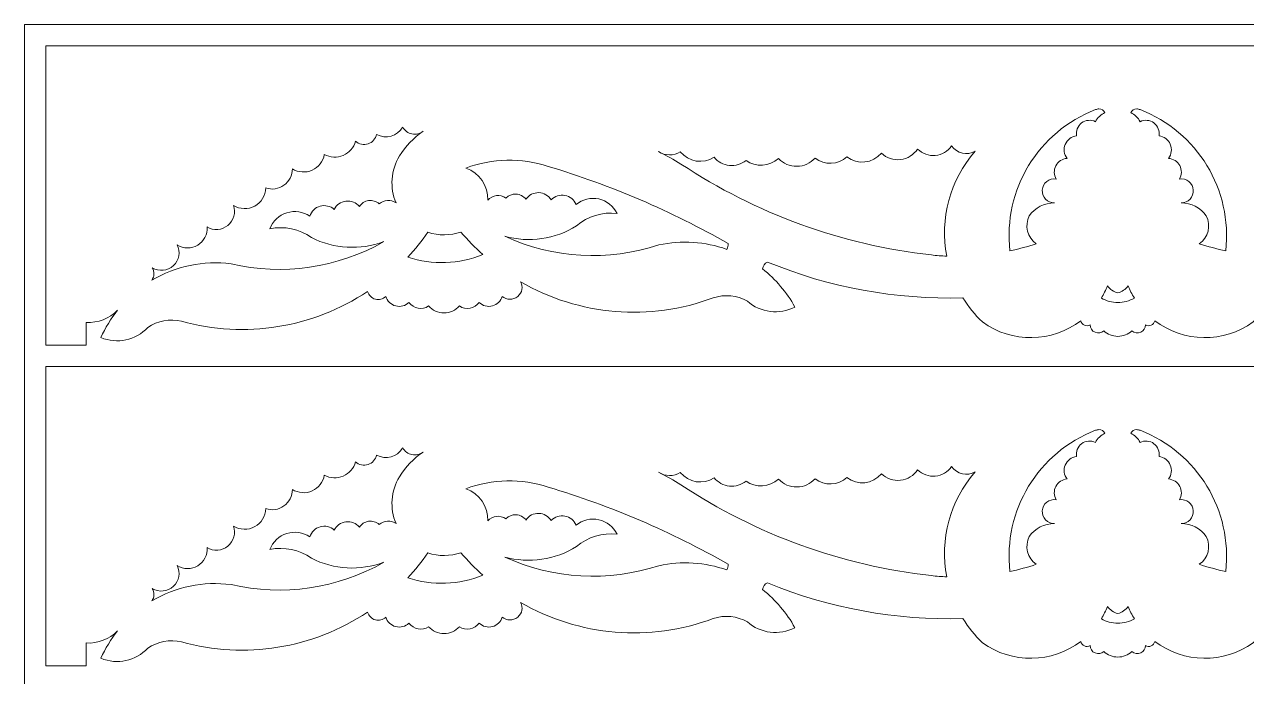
# Model space of a CAD drawing. Header units: millimetres. Extents: x 4338 to 4582, y 3188 to 3439.
# Drawn here: x 4337.5 to 4451.5, y 3249.6 to 3310.4 of the extents above; entities that cross this region are included whole.
import ezdxf

# ---------------------------------------------------------------- set-up
doc = ezdxf.new("R2010")
doc.units = ezdxf.units.MM
doc.header["$MEASUREMENT"] = 0
doc.layers.add('SITARA ALL', color=18, linetype='Continuous', true_color=0x000000)

msp = doc.modelspace()

# ---------------------------------------------------------------- linework, layer by layer
at = {"layer": 'SITARA ALL', "lineweight": 9}
for points, knots in [([(4337.53, 3310.38), (4337.53, 3310.38), (4581.53, 3310.38), (4581.53, 3310.38), (4581.53, 3310.38), (4581.53, 3188.38), (4581.53, 3188.38), (4581.53, 3188.38), (4337.53, 3188.38), (4337.53, 3188.38), (4337.53, 3188.38), (4337.53, 3310.38), (4337.53, 3310.38)], [0, 0, 0, 0, 0.25, 0.25, 0.25, 0.5, 0.5, 0.5, 0.75, 0.75, 0.75, 1, 1, 1, 1]), ([(4535.76, 3280.47), (4535.76, 3280.47), (4539.53, 3280.47), (4539.53, 3280.47), (4539.53, 3280.47), (4539.53, 3308.38), (4539.53, 3308.38), (4539.53, 3308.38), (4439.53, 3308.38), (4439.53, 3308.38), (4439.53, 3308.38), (4339.53, 3308.38), (4339.53, 3308.38), (4339.53, 3308.38), (4339.53, 3280.47), (4339.53, 3280.47), (4339.53, 3280.47), (4343.29, 3280.47), (4343.29, 3280.47), (4343.29, 3280.47), (4343.29, 3282.59), (4343.29, 3282.59), (4344.38, 3282.53), (4345.45, 3282.95), (4346.21, 3283.73), (4345.58, 3282.95), (4345.07, 3282.09), (4344.66, 3281.17), (4346.17, 3280.55), (4347.91, 3280.92), (4349.03, 3282.11), (4349.95, 3282.74), (4351.09, 3282.95), (4352.18, 3282.7), (4358.1, 3281.06), (4364.43, 3282.07), (4369.54, 3285.48), (4369.63, 3285.13), (4369.91, 3284.85), (4370.26, 3284.76), (4370.61, 3284.66), (4370.98, 3284.76), (4371.24, 3285.02), (4371.37, 3284.58), (4371.72, 3284.24), (4372.16, 3284.13), (4372.6, 3284.01), (4373.07, 3284.13), (4373.4, 3284.45), (4373.81, 3283.86), (4374.63, 3283.71), (4375.23, 3284.12), (4375.59, 3283.7), (4376.12, 3283.47), (4376.67, 3283.48), (4377.22, 3283.47), (4377.75, 3283.7), (4378.11, 3284.12), (4378.71, 3283.71), (4379.53, 3283.86), (4379.94, 3284.45), (4380.27, 3284.13), (4380.74, 3284.01), (4381.19, 3284.13), (4381.63, 3284.25), (4381.98, 3284.58), (4382.1, 3285.02), (4382.51, 3284.66), (4383.12, 3284.66), (4383.54, 3285.01), (4383.96, 3285.36), (4384.08, 3285.91), (4383.8, 3286.38), (4389.27, 3283.21), (4395.86, 3282.67), (4401.78, 3284.88), (4402.84, 3285.23), (4404, 3285.12), (4404.97, 3284.57), (4406.19, 3283.49), (4407.95, 3283.27), (4409.4, 3284.02), (4408.64, 3285.4), (4407.62, 3286.61), (4406.38, 3287.58), (4406.41, 3287.85), (4406.58, 3288.1), (4406.83, 3288.22), (4412.61, 3285.84), (4418.83, 3284.7), (4425.08, 3284.88), (4425.58, 3284.06), (4426.19, 3283.3), (4426.89, 3282.63), (4429.65, 3280.64), (4433.38, 3280.69), (4436.08, 3282.75), (4436.11, 3282.56), (4436.24, 3282.41), (4436.41, 3282.33), (4436.58, 3282.25), (4436.78, 3282.27), (4436.94, 3282.37), (4436.94, 3282.07), (4437.12, 3281.79), (4437.4, 3281.67), (4437.68, 3281.55), (4438, 3281.6), (4438.22, 3281.8), (4438.57, 3281.47), (4439.04, 3281.29), (4439.53, 3281.29), (4440.01, 3281.29), (4440.48, 3281.47), (4440.83, 3281.8), (4441.05, 3281.6), (4441.38, 3281.55), (4441.66, 3281.67), (4441.94, 3281.8), (4442.11, 3282.07), (4442.11, 3282.37), (4442.27, 3282.27), (4442.47, 3282.25), (4442.64, 3282.33), (4442.81, 3282.41), (4442.94, 3282.56), (4442.97, 3282.75), (4445.67, 3280.69), (4449.4, 3280.64), (4452.16, 3282.63), (4452.86, 3283.3), (4453.47, 3284.06), (4453.97, 3284.88), (4460.22, 3284.7), (4466.44, 3285.84), (4472.22, 3288.22), (4472.47, 3288.1), (4472.64, 3287.85), (4472.67, 3287.58), (4471.43, 3286.61), (4470.41, 3285.4), (4469.65, 3284.02), (4471.1, 3283.27), (4472.86, 3283.49), (4474.08, 3284.57), (4475.05, 3285.12), (4476.21, 3285.23), (4477.27, 3284.88), (4483.19, 3282.67), (4489.78, 3283.21), (4495.25, 3286.38), (4494.99, 3285.9), (4495.12, 3285.3), (4495.55, 3284.97), (4495.98, 3284.64), (4496.55, 3284.64), (4496.95, 3285.02), (4497.08, 3284.58), (4497.43, 3284.24), (4497.87, 3284.13), (4498.31, 3284.01), (4498.78, 3284.13), (4499.11, 3284.45), (4499.52, 3283.86), (4500.34, 3283.71), (4500.94, 3284.12), (4501.3, 3283.7), (4501.83, 3283.47), (4502.38, 3283.48), (4502.93, 3283.47), (4503.46, 3283.7), (4503.82, 3284.12), (4504.42, 3283.71), (4505.24, 3283.86), (4505.65, 3284.45), (4505.98, 3284.13), (4506.45, 3284.01), (4506.89, 3284.13), (4507.34, 3284.25), (4507.68, 3284.58), (4507.81, 3285.02), (4508.07, 3284.76), (4508.45, 3284.66), (4508.8, 3284.76), (4509.15, 3284.86), (4509.42, 3285.13), (4509.51, 3285.48), (4514.62, 3282.07), (4520.95, 3281.06), (4526.87, 3282.7), (4527.96, 3282.95), (4529.1, 3282.74), (4530.02, 3282.11), (4531.14, 3280.92), (4532.88, 3280.55), (4534.39, 3281.17), (4533.98, 3282.09), (4533.47, 3282.95), (4532.84, 3283.73), (4533.61, 3282.95), (4534.67, 3282.53), (4535.76, 3282.59), (4535.76, 3282.59), (4535.76, 3280.47), (4535.76, 3280.47)], [0, 0, 0, 0, 0.014706, 0.014706, 0.014706, 0.029412, 0.029412, 0.029412, 0.044118, 0.044118, 0.044118, 0.058824, 0.058824, 0.058824, 0.073529, 0.073529, 0.073529, 0.088235, 0.088235, 0.088235, 0.102941, 0.102941, 0.102941, 0.117647, 0.117647, 0.117647, 0.132353, 0.132353, 0.132353, 0.147059, 0.147059, 0.147059, 0.161765, 0.161765, 0.161765, 0.176471, 0.176471, 0.176471, 0.191176, 0.191176, 0.191176, 0.205882, 0.205882, 0.205882, 0.220588, 0.220588, 0.220588, 0.235294, 0.235294, 0.235294, 0.25, 0.25, 0.25, 0.264706, 0.264706, 0.264706, 0.279412, 0.279412, 0.279412, 0.294118, 0.294118, 0.294118, 0.308824, 0.308824, 0.308824, 0.323529, 0.323529, 0.323529, 0.338235, 0.338235, 0.338235, 0.352941, 0.352941, 0.352941, 0.367647, 0.367647, 0.367647, 0.382353, 0.382353, 0.382353, 0.397059, 0.397059, 0.397059, 0.411765, 0.411765, 0.411765, 0.426471, 0.426471, 0.426471, 0.441176, 0.441176, 0.441176, 0.455882, 0.455882, 0.455882, 0.470588, 0.470588, 0.470588, 0.485294, 0.485294, 0.485294, 0.5, 0.5, 0.5, 0.514706, 0.514706, 0.514706, 0.529412, 0.529412, 0.529412, 0.544118, 0.544118, 0.544118, 0.558824, 0.558824, 0.558824, 0.573529, 0.573529, 0.573529, 0.588235, 0.588235, 0.588235, 0.602941, 0.602941, 0.602941, 0.617647, 0.617647, 0.617647, 0.632353, 0.632353, 0.632353, 0.647059, 0.647059, 0.647059, 0.661765, 0.661765, 0.661765, 0.676471, 0.676471, 0.676471, 0.691176, 0.691176, 0.691176, 0.705882, 0.705882, 0.705882, 0.720588, 0.720588, 0.720588, 0.735294, 0.735294, 0.735294, 0.75, 0.75, 0.75, 0.764706, 0.764706, 0.764706, 0.779412, 0.779412, 0.779412, 0.794118, 0.794118, 0.794118, 0.808824, 0.808824, 0.808824, 0.823529, 0.823529, 0.823529, 0.838235, 0.838235, 0.838235, 0.852941, 0.852941, 0.852941, 0.867647, 0.867647, 0.867647, 0.882353, 0.882353, 0.882353, 0.897059, 0.897059, 0.897059, 0.911765, 0.911765, 0.911765, 0.926471, 0.926471, 0.926471, 0.941176, 0.941176, 0.941176, 0.955882, 0.955882, 0.955882, 0.970588, 0.970588, 0.970588, 0.985294, 0.985294, 0.985294, 1, 1, 1, 1]), ([(4429.46, 3289.26), (4428.81, 3294.96), (4432.1, 3300.38), (4437.45, 3302.44), (4437.55, 3302.46), (4437.66, 3302.49), (4437.76, 3302.51), (4438, 3302.51), (4438.21, 3302.37), (4438.32, 3302.16), (4437.94, 3301.98), (4437.64, 3301.68), (4437.44, 3301.31), (4437.02, 3301.52), (4436.53, 3301.47), (4436.15, 3301.19), (4435.78, 3300.91), (4435.59, 3300.45), (4435.68, 3299.99), (4435.21, 3299.93), (4434.81, 3299.63), (4434.62, 3299.19), (4434.44, 3298.76), (4434.5, 3298.27), (4434.79, 3297.89), (4434.35, 3297.86), (4433.96, 3297.6), (4433.75, 3297.2), (4433.54, 3296.81), (4433.55, 3296.34), (4433.77, 3295.96), (4433.46, 3296.01), (4433.14, 3295.92), (4432.9, 3295.73), (4432.65, 3295.53), (4432.5, 3295.24), (4432.48, 3294.93), (4432.46, 3294.62), (4432.57, 3294.31), (4432.78, 3294.09), (4433, 3293.86), (4433.3, 3293.73), (4433.61, 3293.74), (4432.68, 3293.74), (4431.81, 3293.29), (4431.27, 3292.52), (4430.81, 3291.62), (4431.08, 3290.51), (4431.92, 3289.93), (4431.11, 3289.66), (4430.29, 3289.44), (4429.46, 3289.26)], [0, 0, 0, 0, 0.058824, 0.058824, 0.058824, 0.117647, 0.117647, 0.117647, 0.176471, 0.176471, 0.176471, 0.235294, 0.235294, 0.235294, 0.294118, 0.294118, 0.294118, 0.352941, 0.352941, 0.352941, 0.411765, 0.411765, 0.411765, 0.470588, 0.470588, 0.470588, 0.529412, 0.529412, 0.529412, 0.588235, 0.588235, 0.588235, 0.647059, 0.647059, 0.647059, 0.705882, 0.705882, 0.705882, 0.764706, 0.764706, 0.764706, 0.823529, 0.823529, 0.823529, 0.882353, 0.882353, 0.882353, 0.941176, 0.941176, 0.941176, 1, 1, 1, 1]), ([(4449.59, 3289.26), (4448.76, 3289.44), (4447.94, 3289.66), (4447.13, 3289.93), (4447.97, 3290.51), (4448.24, 3291.62), (4447.78, 3292.52), (4447.24, 3293.29), (4446.37, 3293.74), (4445.44, 3293.74), (4445.75, 3293.73), (4446.05, 3293.86), (4446.27, 3294.09), (4446.48, 3294.31), (4446.59, 3294.62), (4446.57, 3294.93), (4446.55, 3295.24), (4446.4, 3295.53), (4446.15, 3295.73), (4445.91, 3295.92), (4445.59, 3296.01), (4445.28, 3295.96), (4445.5, 3296.34), (4445.51, 3296.82), (4445.3, 3297.21), (4445.09, 3297.6), (4444.7, 3297.86), (4444.26, 3297.89), (4444.54, 3298.27), (4444.61, 3298.77), (4444.42, 3299.2), (4444.24, 3299.63), (4443.84, 3299.93), (4443.37, 3299.99), (4443.45, 3300.45), (4443.27, 3300.91), (4442.89, 3301.19), (4442.52, 3301.47), (4442.02, 3301.52), (4441.61, 3301.31), (4441.41, 3301.68), (4441.11, 3301.98), (4440.73, 3302.16), (4440.84, 3302.37), (4441.05, 3302.51), (4441.29, 3302.51), (4441.39, 3302.49), (4441.5, 3302.46), (4441.6, 3302.44), (4446.95, 3300.38), (4450.24, 3294.96), (4449.59, 3289.26)], [0, 0, 0, 0, 0.058824, 0.058824, 0.058824, 0.117647, 0.117647, 0.117647, 0.176471, 0.176471, 0.176471, 0.235294, 0.235294, 0.235294, 0.294118, 0.294118, 0.294118, 0.352941, 0.352941, 0.352941, 0.411765, 0.411765, 0.411765, 0.470588, 0.470588, 0.470588, 0.529412, 0.529412, 0.529412, 0.588235, 0.588235, 0.588235, 0.647059, 0.647059, 0.647059, 0.705882, 0.705882, 0.705882, 0.764706, 0.764706, 0.764706, 0.823529, 0.823529, 0.823529, 0.882353, 0.882353, 0.882353, 0.941176, 0.941176, 0.941176, 1, 1, 1, 1]), ([(4372.81, 3300.8), (4373, 3300.47), (4373.31, 3300.24), (4373.68, 3300.17), (4374.05, 3300.09), (4374.43, 3300.18), (4374.72, 3300.41), (4373.83, 3299.81), (4373.07, 3299.03), (4372.51, 3298.11), (4371.71, 3296.79), (4371.59, 3295.16), (4372.19, 3293.74), (4371.71, 3294.07), (4371.07, 3294.04), (4370.63, 3293.66), (4370.35, 3293.89), (4369.99, 3294), (4369.63, 3293.95), (4369.28, 3293.9), (4368.96, 3293.69), (4368.77, 3293.39), (4368.47, 3293.76), (4367.99, 3293.96), (4367.52, 3293.9), (4367.04, 3293.85), (4366.63, 3293.55), (4366.42, 3293.12), (4366.07, 3293.44), (4365.57, 3293.56), (4365.11, 3293.44), (4364.65, 3293.31), (4364.29, 3292.95), (4364.15, 3292.49), (4363.52, 3292.93), (4362.73, 3293.04), (4362, 3292.81), (4361.27, 3292.58), (4360.69, 3292.04), (4360.42, 3291.32), (4361.77, 3291.6), (4363.17, 3291.3), (4364.29, 3290.5), (4366.39, 3289.44), (4368.84, 3289.3), (4371.05, 3290.12), (4366.73, 3287.66), (4361.64, 3286.92), (4356.8, 3288.05), (4354.23, 3288.37), (4351.63, 3287.84), (4349.4, 3286.52), (4349.66, 3286.86), (4349.68, 3287.32), (4349.45, 3287.68), (4350.08, 3287.3), (4350.89, 3287.39), (4351.42, 3287.89), (4351.96, 3288.39), (4352.11, 3289.17), (4351.78, 3289.82), (4352.36, 3289.45), (4353.1, 3289.44), (4353.69, 3289.79), (4354.28, 3290.15), (4354.62, 3290.81), (4354.56, 3291.49), (4355.17, 3291.13), (4355.95, 3291.19), (4356.5, 3291.64), (4357.05, 3292.09), (4357.27, 3292.83), (4357.03, 3293.5), (4357.63, 3293.13), (4358.39, 3293.11), (4359.01, 3293.44), (4359.63, 3293.78), (4360.02, 3294.42), (4360.03, 3295.13), (4360.6, 3294.93), (4361.24, 3295.03), (4361.73, 3295.38), (4362.22, 3295.74), (4362.52, 3296.31), (4362.52, 3296.91), (4363.07, 3296.57), (4363.77, 3296.52), (4364.37, 3296.79), (4364.97, 3297.06), (4365.39, 3297.6), (4365.5, 3298.25), (4366.05, 3297.96), (4366.69, 3297.93), (4367.26, 3298.17), (4367.82, 3298.41), (4368.25, 3298.89), (4368.41, 3299.49), (4368.73, 3299.21), (4369.18, 3299.12), (4369.58, 3299.25), (4369.98, 3299.38), (4370.29, 3299.71), (4370.38, 3300.13), (4371.23, 3299.65), (4372.31, 3299.94), (4372.8, 3300.78), (4372.8, 3300.78), (4372.81, 3300.8), (4372.81, 3300.8)], [0, 0, 0, 0, 0.027778, 0.027778, 0.027778, 0.055556, 0.055556, 0.055556, 0.083333, 0.083333, 0.083333, 0.111111, 0.111111, 0.111111, 0.138889, 0.138889, 0.138889, 0.166667, 0.166667, 0.166667, 0.194444, 0.194444, 0.194444, 0.222222, 0.222222, 0.222222, 0.25, 0.25, 0.25, 0.277778, 0.277778, 0.277778, 0.305556, 0.305556, 0.305556, 0.333333, 0.333333, 0.333333, 0.361111, 0.361111, 0.361111, 0.388889, 0.388889, 0.388889, 0.416667, 0.416667, 0.416667, 0.444444, 0.444444, 0.444444, 0.472222, 0.472222, 0.472222, 0.5, 0.5, 0.5, 0.527778, 0.527778, 0.527778, 0.555556, 0.555556, 0.555556, 0.583333, 0.583333, 0.583333, 0.611111, 0.611111, 0.611111, 0.638889, 0.638889, 0.638889, 0.666667, 0.666667, 0.666667, 0.694444, 0.694444, 0.694444, 0.722222, 0.722222, 0.722222, 0.75, 0.75, 0.75, 0.777778, 0.777778, 0.777778, 0.805556, 0.805556, 0.805556, 0.833333, 0.833333, 0.833333, 0.861111, 0.861111, 0.861111, 0.888889, 0.888889, 0.888889, 0.916667, 0.916667, 0.916667, 0.944444, 0.944444, 0.944444, 0.972222, 0.972222, 0.972222, 1, 1, 1, 1]), ([(4423.56, 3288.77), (4423.08, 3288.79), (4422.61, 3288.82), (4422.13, 3288.88), (4413.78, 3289.81), (4405.77, 3292.72), (4398.77, 3297.36), (4398.09, 3297.77), (4397.4, 3298.16), (4396.69, 3298.52), (4397.3, 3298.12), (4398.09, 3298.11), (4398.71, 3298.5), (4399.48, 3297.55), (4400.85, 3297.33), (4401.87, 3298), (4402.22, 3297.56), (4402.73, 3297.28), (4403.29, 3297.23), (4403.85, 3297.17), (4404.41, 3297.34), (4404.84, 3297.7), (4405.76, 3297.04), (4407.02, 3297.11), (4407.87, 3297.87), (4408.31, 3297.4), (4408.94, 3297.14), (4409.59, 3297.15), (4410.24, 3297.15), (4410.85, 3297.43), (4411.28, 3297.92), (4412.17, 3297.22), (4413.42, 3297.27), (4414.25, 3298.03), (4415.25, 3297.26), (4416.67, 3297.41), (4417.48, 3298.37), (4417.95, 3297.92), (4418.6, 3297.71), (4419.26, 3297.78), (4419.91, 3297.86), (4420.49, 3298.22), (4420.85, 3298.76), (4421.28, 3298.33), (4421.89, 3298.1), (4422.5, 3298.16), (4423.11, 3298.21), (4423.67, 3298.54), (4424.01, 3299.05), (4424.52, 3298.35), (4425.46, 3298.14), (4426.22, 3298.55), (4423.87, 3295.87), (4422.89, 3292.26), (4423.56, 3288.77)], [0, 0, 0, 0, 0.055556, 0.055556, 0.055556, 0.111111, 0.111111, 0.111111, 0.166667, 0.166667, 0.166667, 0.222222, 0.222222, 0.222222, 0.277778, 0.277778, 0.277778, 0.333333, 0.333333, 0.333333, 0.388889, 0.388889, 0.388889, 0.444444, 0.444444, 0.444444, 0.5, 0.5, 0.5, 0.555556, 0.555556, 0.555556, 0.611111, 0.611111, 0.611111, 0.666667, 0.666667, 0.666667, 0.722222, 0.722222, 0.722222, 0.777778, 0.777778, 0.777778, 0.833333, 0.833333, 0.833333, 0.888889, 0.888889, 0.888889, 0.944444, 0.944444, 0.944444, 1, 1, 1, 1]), ([(4403.06, 3289.4), (4401.02, 3290.13), (4398.82, 3290.27), (4396.71, 3289.81), (4391.98, 3288.25), (4386.85, 3288.55), (4382.33, 3290.62), (4384.6, 3290), (4387.03, 3290.35), (4389.03, 3291.59), (4390.07, 3292.49), (4391.44, 3292.91), (4392.81, 3292.75), (4392.48, 3293.44), (4391.85, 3293.93), (4391.1, 3294.1), (4390.35, 3294.26), (4389.58, 3294.07), (4388.99, 3293.59), (4388.81, 3294.03), (4388.42, 3294.36), (4387.95, 3294.44), (4387.47, 3294.53), (4387, 3294.37), (4386.67, 3294.01), (4386.43, 3294.42), (4385.99, 3294.68), (4385.51, 3294.69), (4385.03, 3294.71), (4384.58, 3294.47), (4384.31, 3294.07), (4384.09, 3294.36), (4383.76, 3294.53), (4383.4, 3294.55), (4383.04, 3294.57), (4382.69, 3294.44), (4382.44, 3294.18), (4381.91, 3294.56), (4381.18, 3294.48), (4380.74, 3293.99), (4380.79, 3295.33), (4379.97, 3296.53), (4378.71, 3296.99), (4381.18, 3297.9), (4383.88, 3297.95), (4386.38, 3297.14), (4392.24, 3295.39), (4397.87, 3292.97), (4403.18, 3289.94), (4403.19, 3289.75), (4403.15, 3289.57), (4403.06, 3289.4)], [0, 0, 0, 0, 0.058824, 0.058824, 0.058824, 0.117647, 0.117647, 0.117647, 0.176471, 0.176471, 0.176471, 0.235294, 0.235294, 0.235294, 0.294118, 0.294118, 0.294118, 0.352941, 0.352941, 0.352941, 0.411765, 0.411765, 0.411765, 0.470588, 0.470588, 0.470588, 0.529412, 0.529412, 0.529412, 0.588235, 0.588235, 0.588235, 0.647059, 0.647059, 0.647059, 0.705882, 0.705882, 0.705882, 0.764706, 0.764706, 0.764706, 0.823529, 0.823529, 0.823529, 0.882353, 0.882353, 0.882353, 0.941176, 0.941176, 0.941176, 1, 1, 1, 1]), ([(4373.29, 3288.68), (4373.97, 3289.41), (4374.59, 3290.18), (4375.16, 3291), (4376.16, 3290.67), (4377.25, 3290.67), (4378.25, 3291.02), (4378.88, 3290.27), (4379.56, 3289.57), (4380.29, 3288.92), (4378.06, 3288), (4375.58, 3287.92), (4373.29, 3288.68)], [0, 0, 0, 0, 0.25, 0.25, 0.25, 0.5, 0.5, 0.5, 0.75, 0.75, 0.75, 1, 1, 1, 1]), ([(4439.53, 3284.45), (4438.99, 3284.45), (4438.46, 3284.59), (4437.99, 3284.86), (4438.21, 3285.22), (4438.4, 3285.61), (4438.56, 3286), (4438.79, 3285.67), (4439.13, 3285.44), (4439.53, 3285.34), (4439.92, 3285.44), (4440.26, 3285.67), (4440.49, 3286), (4440.65, 3285.61), (4440.84, 3285.22), (4441.07, 3284.86), (4440.59, 3284.59), (4440.06, 3284.45), (4439.53, 3284.45)], [0, 0, 0, 0, 0.166667, 0.166667, 0.166667, 0.333333, 0.333333, 0.333333, 0.5, 0.5, 0.5, 0.666667, 0.666667, 0.666667, 0.833333, 0.833333, 0.833333, 1, 1, 1, 1]), ([(4535.76, 3250.56), (4535.76, 3250.56), (4539.53, 3250.56), (4539.53, 3250.56), (4539.53, 3250.56), (4539.53, 3278.47), (4539.53, 3278.47), (4539.53, 3278.47), (4439.53, 3278.47), (4439.53, 3278.47), (4439.53, 3278.47), (4339.53, 3278.47), (4339.53, 3278.47), (4339.53, 3278.47), (4339.53, 3250.56), (4339.53, 3250.56), (4339.53, 3250.56), (4343.29, 3250.56), (4343.29, 3250.56), (4343.29, 3250.56), (4343.29, 3252.69), (4343.29, 3252.69), (4344.38, 3252.63), (4345.45, 3253.04), (4346.21, 3253.83), (4345.58, 3253.04), (4345.07, 3252.18), (4344.66, 3251.26), (4346.17, 3250.64), (4347.91, 3251.01), (4349.03, 3252.2), (4349.95, 3252.83), (4351.09, 3253.04), (4352.18, 3252.79), (4358.1, 3251.15), (4364.43, 3252.16), (4369.54, 3255.58), (4369.63, 3255.22), (4369.91, 3254.95), (4370.26, 3254.85), (4370.61, 3254.76), (4370.98, 3254.85), (4371.24, 3255.11), (4371.37, 3254.67), (4371.72, 3254.33), (4372.16, 3254.22), (4372.6, 3254.1), (4373.07, 3254.22), (4373.4, 3254.54), (4373.81, 3253.95), (4374.63, 3253.8), (4375.23, 3254.21), (4375.59, 3253.8), (4376.12, 3253.56), (4376.67, 3253.57), (4377.22, 3253.56), (4377.75, 3253.8), (4378.11, 3254.21), (4378.71, 3253.8), (4379.53, 3253.95), (4379.94, 3254.54), (4380.27, 3254.23), (4380.74, 3254.1), (4381.19, 3254.22), (4381.63, 3254.34), (4381.98, 3254.67), (4382.1, 3255.11), (4382.51, 3254.75), (4383.12, 3254.75), (4383.54, 3255.1), (4383.96, 3255.45), (4384.08, 3256), (4383.8, 3256.47), (4389.27, 3253.31), (4395.86, 3252.76), (4401.78, 3254.97), (4402.84, 3255.32), (4404, 3255.21), (4404.97, 3254.66), (4406.19, 3253.58), (4407.95, 3253.36), (4409.4, 3254.11), (4408.64, 3255.49), (4407.62, 3256.7), (4406.38, 3257.67), (4406.41, 3257.95), (4406.58, 3258.19), (4406.83, 3258.31), (4412.61, 3255.93), (4418.83, 3254.79), (4425.08, 3254.97), (4425.58, 3254.15), (4426.19, 3253.39), (4426.89, 3252.72), (4429.65, 3250.73), (4433.38, 3250.78), (4436.08, 3252.84), (4436.11, 3252.66), (4436.24, 3252.5), (4436.41, 3252.42), (4436.58, 3252.34), (4436.78, 3252.36), (4436.94, 3252.46), (4436.94, 3252.16), (4437.12, 3251.88), (4437.4, 3251.76), (4437.68, 3251.64), (4438, 3251.69), (4438.22, 3251.89), (4438.57, 3251.56), (4439.04, 3251.38), (4439.53, 3251.38), (4440.01, 3251.38), (4440.48, 3251.56), (4440.83, 3251.89), (4441.05, 3251.69), (4441.38, 3251.64), (4441.66, 3251.76), (4441.94, 3251.89), (4442.11, 3252.16), (4442.11, 3252.46), (4442.27, 3252.36), (4442.47, 3252.34), (4442.64, 3252.42), (4442.81, 3252.5), (4442.94, 3252.66), (4442.97, 3252.84), (4445.67, 3250.78), (4449.4, 3250.73), (4452.16, 3252.72), (4452.86, 3253.39), (4453.47, 3254.15), (4453.97, 3254.97), (4460.22, 3254.79), (4466.44, 3255.93), (4472.22, 3258.31), (4472.47, 3258.19), (4472.64, 3257.95), (4472.67, 3257.67), (4471.43, 3256.7), (4470.41, 3255.49), (4469.65, 3254.11), (4471.1, 3253.36), (4472.86, 3253.58), (4474.08, 3254.66), (4475.05, 3255.21), (4476.21, 3255.32), (4477.27, 3254.97), (4483.19, 3252.76), (4489.78, 3253.3), (4495.25, 3256.47), (4494.99, 3255.99), (4495.12, 3255.39), (4495.55, 3255.06), (4495.98, 3254.74), (4496.55, 3254.74), (4496.95, 3255.11), (4497.08, 3254.67), (4497.43, 3254.33), (4497.87, 3254.22), (4498.31, 3254.1), (4498.78, 3254.22), (4499.11, 3254.54), (4499.52, 3253.95), (4500.34, 3253.8), (4500.94, 3254.21), (4501.3, 3253.8), (4501.83, 3253.56), (4502.38, 3253.57), (4502.93, 3253.56), (4503.46, 3253.8), (4503.82, 3254.21), (4504.42, 3253.8), (4505.24, 3253.95), (4505.65, 3254.54), (4505.98, 3254.23), (4506.45, 3254.1), (4506.89, 3254.22), (4507.34, 3254.34), (4507.68, 3254.67), (4507.81, 3255.11), (4508.07, 3254.85), (4508.45, 3254.76), (4508.8, 3254.85), (4509.15, 3254.95), (4509.42, 3255.22), (4509.51, 3255.58), (4514.62, 3252.17), (4520.95, 3251.15), (4526.87, 3252.79), (4527.96, 3253.05), (4529.1, 3252.83), (4530.02, 3252.2), (4531.14, 3251.01), (4532.88, 3250.64), (4534.39, 3251.26), (4533.98, 3252.18), (4533.47, 3253.04), (4532.84, 3253.83), (4533.61, 3253.04), (4534.67, 3252.63), (4535.76, 3252.69), (4535.76, 3252.69), (4535.76, 3250.56), (4535.76, 3250.56)], [0, 0, 0, 0, 0.014706, 0.014706, 0.014706, 0.029412, 0.029412, 0.029412, 0.044118, 0.044118, 0.044118, 0.058824, 0.058824, 0.058824, 0.073529, 0.073529, 0.073529, 0.088235, 0.088235, 0.088235, 0.102941, 0.102941, 0.102941, 0.117647, 0.117647, 0.117647, 0.132353, 0.132353, 0.132353, 0.147059, 0.147059, 0.147059, 0.161765, 0.161765, 0.161765, 0.176471, 0.176471, 0.176471, 0.191176, 0.191176, 0.191176, 0.205882, 0.205882, 0.205882, 0.220588, 0.220588, 0.220588, 0.235294, 0.235294, 0.235294, 0.25, 0.25, 0.25, 0.264706, 0.264706, 0.264706, 0.279412, 0.279412, 0.279412, 0.294118, 0.294118, 0.294118, 0.308824, 0.308824, 0.308824, 0.323529, 0.323529, 0.323529, 0.338235, 0.338235, 0.338235, 0.352941, 0.352941, 0.352941, 0.367647, 0.367647, 0.367647, 0.382353, 0.382353, 0.382353, 0.397059, 0.397059, 0.397059, 0.411765, 0.411765, 0.411765, 0.426471, 0.426471, 0.426471, 0.441176, 0.441176, 0.441176, 0.455882, 0.455882, 0.455882, 0.470588, 0.470588, 0.470588, 0.485294, 0.485294, 0.485294, 0.5, 0.5, 0.5, 0.514706, 0.514706, 0.514706, 0.529412, 0.529412, 0.529412, 0.544118, 0.544118, 0.544118, 0.558824, 0.558824, 0.558824, 0.573529, 0.573529, 0.573529, 0.588235, 0.588235, 0.588235, 0.602941, 0.602941, 0.602941, 0.617647, 0.617647, 0.617647, 0.632353, 0.632353, 0.632353, 0.647059, 0.647059, 0.647059, 0.661765, 0.661765, 0.661765, 0.676471, 0.676471, 0.676471, 0.691176, 0.691176, 0.691176, 0.705882, 0.705882, 0.705882, 0.720588, 0.720588, 0.720588, 0.735294, 0.735294, 0.735294, 0.75, 0.75, 0.75, 0.764706, 0.764706, 0.764706, 0.779412, 0.779412, 0.779412, 0.794118, 0.794118, 0.794118, 0.808824, 0.808824, 0.808824, 0.823529, 0.823529, 0.823529, 0.838235, 0.838235, 0.838235, 0.852941, 0.852941, 0.852941, 0.867647, 0.867647, 0.867647, 0.882353, 0.882353, 0.882353, 0.897059, 0.897059, 0.897059, 0.911765, 0.911765, 0.911765, 0.926471, 0.926471, 0.926471, 0.941176, 0.941176, 0.941176, 0.955882, 0.955882, 0.955882, 0.970588, 0.970588, 0.970588, 0.985294, 0.985294, 0.985294, 1, 1, 1, 1]), ([(4429.46, 3259.35), (4428.81, 3265.05), (4432.1, 3270.47), (4437.45, 3272.53), (4437.55, 3272.55), (4437.66, 3272.58), (4437.76, 3272.6), (4438, 3272.6), (4438.21, 3272.46), (4438.32, 3272.25), (4437.94, 3272.07), (4437.64, 3271.77), (4437.44, 3271.4), (4437.02, 3271.61), (4436.53, 3271.56), (4436.15, 3271.28), (4435.78, 3271), (4435.59, 3270.54), (4435.68, 3270.08), (4435.21, 3270.02), (4434.81, 3269.72), (4434.62, 3269.29), (4434.44, 3268.85), (4434.5, 3268.36), (4434.79, 3267.99), (4434.35, 3267.95), (4433.96, 3267.69), (4433.75, 3267.3), (4433.54, 3266.9), (4433.55, 3266.44), (4433.77, 3266.05), (4433.46, 3266.1), (4433.14, 3266.01), (4432.9, 3265.82), (4432.65, 3265.62), (4432.5, 3265.34), (4432.48, 3265.02), (4432.46, 3264.71), (4432.57, 3264.4), (4432.78, 3264.18), (4433, 3263.95), (4433.3, 3263.82), (4433.61, 3263.83), (4432.68, 3263.83), (4431.81, 3263.38), (4431.27, 3262.62), (4430.81, 3261.71), (4431.08, 3260.6), (4431.92, 3260.03), (4431.11, 3259.76), (4430.29, 3259.53), (4429.46, 3259.35)], [0, 0, 0, 0, 0.058824, 0.058824, 0.058824, 0.117647, 0.117647, 0.117647, 0.176471, 0.176471, 0.176471, 0.235294, 0.235294, 0.235294, 0.294118, 0.294118, 0.294118, 0.352941, 0.352941, 0.352941, 0.411765, 0.411765, 0.411765, 0.470588, 0.470588, 0.470588, 0.529412, 0.529412, 0.529412, 0.588235, 0.588235, 0.588235, 0.647059, 0.647059, 0.647059, 0.705882, 0.705882, 0.705882, 0.764706, 0.764706, 0.764706, 0.823529, 0.823529, 0.823529, 0.882353, 0.882353, 0.882353, 0.941176, 0.941176, 0.941176, 1, 1, 1, 1]), ([(4449.59, 3259.35), (4448.76, 3259.53), (4447.94, 3259.76), (4447.13, 3260.03), (4447.97, 3260.6), (4448.24, 3261.71), (4447.78, 3262.62), (4447.24, 3263.38), (4446.37, 3263.83), (4445.44, 3263.83), (4445.75, 3263.82), (4446.05, 3263.95), (4446.27, 3264.18), (4446.48, 3264.41), (4446.59, 3264.71), (4446.57, 3265.02), (4446.55, 3265.34), (4446.4, 3265.62), (4446.15, 3265.82), (4445.91, 3266.01), (4445.59, 3266.1), (4445.28, 3266.05), (4445.5, 3266.44), (4445.51, 3266.91), (4445.3, 3267.3), (4445.09, 3267.69), (4444.7, 3267.95), (4444.26, 3267.99), (4444.54, 3268.36), (4444.61, 3268.86), (4444.42, 3269.29), (4444.24, 3269.72), (4443.84, 3270.02), (4443.37, 3270.08), (4443.45, 3270.54), (4443.27, 3271), (4442.89, 3271.28), (4442.52, 3271.56), (4442.02, 3271.61), (4441.61, 3271.4), (4441.41, 3271.77), (4441.11, 3272.07), (4440.73, 3272.25), (4440.84, 3272.46), (4441.05, 3272.6), (4441.29, 3272.6), (4441.39, 3272.58), (4441.5, 3272.55), (4441.6, 3272.53), (4446.95, 3270.48), (4450.24, 3265.05), (4449.59, 3259.35)], [0, 0, 0, 0, 0.058824, 0.058824, 0.058824, 0.117647, 0.117647, 0.117647, 0.176471, 0.176471, 0.176471, 0.235294, 0.235294, 0.235294, 0.294118, 0.294118, 0.294118, 0.352941, 0.352941, 0.352941, 0.411765, 0.411765, 0.411765, 0.470588, 0.470588, 0.470588, 0.529412, 0.529412, 0.529412, 0.588235, 0.588235, 0.588235, 0.647059, 0.647059, 0.647059, 0.705882, 0.705882, 0.705882, 0.764706, 0.764706, 0.764706, 0.823529, 0.823529, 0.823529, 0.882353, 0.882353, 0.882353, 0.941176, 0.941176, 0.941176, 1, 1, 1, 1]), ([(4372.81, 3270.89), (4373, 3270.56), (4373.31, 3270.33), (4373.68, 3270.26), (4374.05, 3270.18), (4374.43, 3270.27), (4374.72, 3270.5), (4373.83, 3269.9), (4373.07, 3269.12), (4372.51, 3268.2), (4371.71, 3266.88), (4371.59, 3265.26), (4372.19, 3263.83), (4371.71, 3264.16), (4371.07, 3264.13), (4370.63, 3263.75), (4370.35, 3263.99), (4369.99, 3264.09), (4369.63, 3264.04), (4369.28, 3263.99), (4368.96, 3263.78), (4368.77, 3263.48), (4368.47, 3263.86), (4367.99, 3264.05), (4367.52, 3263.99), (4367.04, 3263.94), (4366.63, 3263.64), (4366.42, 3263.21), (4366.07, 3263.54), (4365.57, 3263.66), (4365.11, 3263.53), (4364.65, 3263.4), (4364.29, 3263.05), (4364.15, 3262.59), (4363.52, 3263.02), (4362.73, 3263.13), (4362, 3262.9), (4361.27, 3262.67), (4360.69, 3262.13), (4360.42, 3261.41), (4361.77, 3261.69), (4363.17, 3261.39), (4364.29, 3260.6), (4366.39, 3259.53), (4368.84, 3259.39), (4371.05, 3260.22), (4366.73, 3257.75), (4361.64, 3257.01), (4356.8, 3258.14), (4354.23, 3258.47), (4351.63, 3257.93), (4349.4, 3256.61), (4349.66, 3256.95), (4349.68, 3257.41), (4349.45, 3257.77), (4350.08, 3257.39), (4350.89, 3257.48), (4351.42, 3257.98), (4351.96, 3258.48), (4352.11, 3259.26), (4351.78, 3259.91), (4352.36, 3259.54), (4353.1, 3259.53), (4353.69, 3259.88), (4354.28, 3260.24), (4354.62, 3260.9), (4354.56, 3261.59), (4355.17, 3261.22), (4355.95, 3261.28), (4356.5, 3261.73), (4357.05, 3262.18), (4357.27, 3262.92), (4357.03, 3263.59), (4357.63, 3263.22), (4358.39, 3263.2), (4359.01, 3263.54), (4359.63, 3263.87), (4360.02, 3264.51), (4360.03, 3265.22), (4360.6, 3265.02), (4361.24, 3265.12), (4361.73, 3265.48), (4362.22, 3265.83), (4362.52, 3266.4), (4362.52, 3267.01), (4363.07, 3266.66), (4363.77, 3266.61), (4364.37, 3266.88), (4364.97, 3267.15), (4365.39, 3267.69), (4365.5, 3268.34), (4366.05, 3268.05), (4366.69, 3268.02), (4367.26, 3268.26), (4367.82, 3268.5), (4368.25, 3268.98), (4368.41, 3269.58), (4368.73, 3269.3), (4369.18, 3269.21), (4369.58, 3269.34), (4369.98, 3269.47), (4370.29, 3269.8), (4370.38, 3270.22), (4371.23, 3269.74), (4372.31, 3270.03), (4372.8, 3270.87), (4372.8, 3270.87), (4372.81, 3270.89), (4372.81, 3270.89)], [0, 0, 0, 0, 0.027778, 0.027778, 0.027778, 0.055556, 0.055556, 0.055556, 0.083333, 0.083333, 0.083333, 0.111111, 0.111111, 0.111111, 0.138889, 0.138889, 0.138889, 0.166667, 0.166667, 0.166667, 0.194444, 0.194444, 0.194444, 0.222222, 0.222222, 0.222222, 0.25, 0.25, 0.25, 0.277778, 0.277778, 0.277778, 0.305556, 0.305556, 0.305556, 0.333333, 0.333333, 0.333333, 0.361111, 0.361111, 0.361111, 0.388889, 0.388889, 0.388889, 0.416667, 0.416667, 0.416667, 0.444444, 0.444444, 0.444444, 0.472222, 0.472222, 0.472222, 0.5, 0.5, 0.5, 0.527778, 0.527778, 0.527778, 0.555556, 0.555556, 0.555556, 0.583333, 0.583333, 0.583333, 0.611111, 0.611111, 0.611111, 0.638889, 0.638889, 0.638889, 0.666667, 0.666667, 0.666667, 0.694444, 0.694444, 0.694444, 0.722222, 0.722222, 0.722222, 0.75, 0.75, 0.75, 0.777778, 0.777778, 0.777778, 0.805556, 0.805556, 0.805556, 0.833333, 0.833333, 0.833333, 0.861111, 0.861111, 0.861111, 0.888889, 0.888889, 0.888889, 0.916667, 0.916667, 0.916667, 0.944444, 0.944444, 0.944444, 0.972222, 0.972222, 0.972222, 1, 1, 1, 1]), ([(4423.56, 3258.86), (4423.08, 3258.88), (4422.61, 3258.92), (4422.13, 3258.97), (4413.78, 3259.9), (4405.77, 3262.81), (4398.77, 3267.45), (4398.09, 3267.87), (4397.4, 3268.25), (4396.69, 3268.62), (4397.3, 3268.21), (4398.09, 3268.2), (4398.71, 3268.59), (4399.48, 3267.64), (4400.85, 3267.42), (4401.87, 3268.1), (4402.22, 3267.66), (4402.73, 3267.38), (4403.29, 3267.32), (4403.85, 3267.26), (4404.41, 3267.43), (4404.84, 3267.79), (4405.76, 3267.13), (4407.02, 3267.2), (4407.87, 3267.97), (4408.31, 3267.49), (4408.94, 3267.23), (4409.59, 3267.24), (4410.24, 3267.25), (4410.85, 3267.52), (4411.28, 3268.01), (4412.17, 3267.32), (4413.42, 3267.36), (4414.25, 3268.12), (4415.25, 3267.35), (4416.67, 3267.5), (4417.48, 3268.47), (4417.95, 3268.02), (4418.6, 3267.8), (4419.26, 3267.87), (4419.91, 3267.95), (4420.49, 3268.31), (4420.85, 3268.85), (4421.28, 3268.42), (4421.89, 3268.2), (4422.5, 3268.25), (4423.11, 3268.31), (4423.67, 3268.63), (4424.01, 3269.14), (4424.52, 3268.44), (4425.46, 3268.23), (4426.22, 3268.64), (4423.87, 3265.96), (4422.89, 3262.35), (4423.56, 3258.86)], [0, 0, 0, 0, 0.055556, 0.055556, 0.055556, 0.111111, 0.111111, 0.111111, 0.166667, 0.166667, 0.166667, 0.222222, 0.222222, 0.222222, 0.277778, 0.277778, 0.277778, 0.333333, 0.333333, 0.333333, 0.388889, 0.388889, 0.388889, 0.444444, 0.444444, 0.444444, 0.5, 0.5, 0.5, 0.555556, 0.555556, 0.555556, 0.611111, 0.611111, 0.611111, 0.666667, 0.666667, 0.666667, 0.722222, 0.722222, 0.722222, 0.777778, 0.777778, 0.777778, 0.833333, 0.833333, 0.833333, 0.888889, 0.888889, 0.888889, 0.944444, 0.944444, 0.944444, 1, 1, 1, 1]), ([(4403.06, 3259.5), (4401.02, 3260.22), (4398.82, 3260.36), (4396.71, 3259.9), (4391.98, 3258.35), (4386.85, 3258.64), (4382.33, 3260.71), (4384.6, 3260.09), (4387.03, 3260.44), (4389.03, 3261.68), (4390.07, 3262.58), (4391.44, 3263), (4392.81, 3262.84), (4392.48, 3263.53), (4391.85, 3264.02), (4391.1, 3264.19), (4390.35, 3264.35), (4389.58, 3264.16), (4388.99, 3263.68), (4388.81, 3264.13), (4388.42, 3264.45), (4387.95, 3264.53), (4387.47, 3264.62), (4387, 3264.46), (4386.67, 3264.1), (4386.43, 3264.51), (4385.99, 3264.77), (4385.51, 3264.78), (4385.03, 3264.8), (4384.58, 3264.57), (4384.31, 3264.16), (4384.09, 3264.45), (4383.76, 3264.63), (4383.4, 3264.65), (4383.04, 3264.67), (4382.69, 3264.53), (4382.44, 3264.27), (4381.91, 3264.65), (4381.18, 3264.57), (4380.74, 3264.08), (4380.79, 3265.42), (4379.97, 3266.63), (4378.71, 3267.08), (4381.18, 3267.99), (4383.88, 3268.04), (4386.38, 3267.23), (4392.24, 3265.48), (4397.87, 3263.06), (4403.18, 3260.03), (4403.19, 3259.84), (4403.15, 3259.66), (4403.06, 3259.5)], [0, 0, 0, 0, 0.058824, 0.058824, 0.058824, 0.117647, 0.117647, 0.117647, 0.176471, 0.176471, 0.176471, 0.235294, 0.235294, 0.235294, 0.294118, 0.294118, 0.294118, 0.352941, 0.352941, 0.352941, 0.411765, 0.411765, 0.411765, 0.470588, 0.470588, 0.470588, 0.529412, 0.529412, 0.529412, 0.588235, 0.588235, 0.588235, 0.647059, 0.647059, 0.647059, 0.705882, 0.705882, 0.705882, 0.764706, 0.764706, 0.764706, 0.823529, 0.823529, 0.823529, 0.882353, 0.882353, 0.882353, 0.941176, 0.941176, 0.941176, 1, 1, 1, 1]), ([(4373.29, 3258.77), (4373.97, 3259.5), (4374.59, 3260.27), (4375.16, 3261.09), (4376.16, 3260.76), (4377.25, 3260.77), (4378.25, 3261.11), (4378.88, 3260.37), (4379.56, 3259.66), (4380.29, 3259.01), (4378.06, 3258.1), (4375.58, 3258.01), (4373.29, 3258.77)], [0, 0, 0, 0, 0.25, 0.25, 0.25, 0.5, 0.5, 0.5, 0.75, 0.75, 0.75, 1, 1, 1, 1]), ([(4439.53, 3254.54), (4438.99, 3254.54), (4438.46, 3254.68), (4437.99, 3254.95), (4438.21, 3255.31), (4438.4, 3255.7), (4438.56, 3256.09), (4438.79, 3255.77), (4439.13, 3255.53), (4439.53, 3255.44), (4439.92, 3255.53), (4440.26, 3255.77), (4440.49, 3256.09), (4440.65, 3255.7), (4440.84, 3255.31), (4441.07, 3254.95), (4440.59, 3254.68), (4440.06, 3254.54), (4439.53, 3254.54)], [0, 0, 0, 0, 0.166667, 0.166667, 0.166667, 0.333333, 0.333333, 0.333333, 0.5, 0.5, 0.5, 0.666667, 0.666667, 0.666667, 0.833333, 0.833333, 0.833333, 1, 1, 1, 1])]:
    msp.add_open_spline(points, degree=3, knots=knots, dxfattribs=at)

doc.saveas('drawing.dxf')
